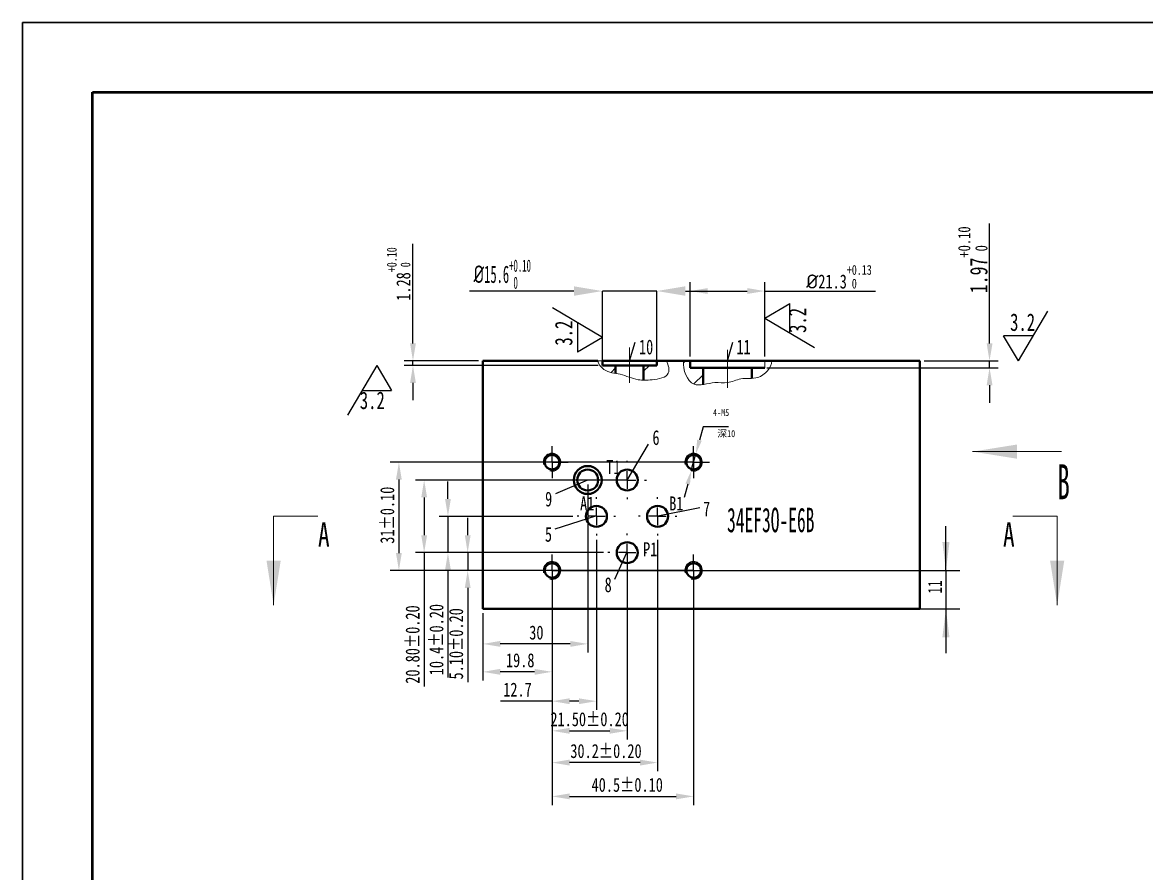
# Model space of a CAD drawing. Header units: millimetres. Extents: x 13 to 433, y -11 to 286.
# Drawn here: x 12.9 to 173.7, y 164.6 to 286.4 of the extents above; entities that cross this region are included whole.
import ezdxf

# ---------------------------------------------------------------- set-up
doc = ezdxf.new("R2010")
doc.units = ezdxf.units.MM
doc.header["$PDSIZE"] = -1
doc.linetypes.add('CENTERX2', pattern=[20.32, 12.7, -2.54, 2.54, -2.54])
doc.layers.add('10', color=7, linetype='Continuous')
doc.layers.add('5', color=7, linetype='Continuous')
doc.layers.add('总内框线', color=7, linetype='Continuous', lineweight=50)
doc.layers.add('总外框线', color=7, linetype='Continuous', lineweight=30)
doc.styles.add('SLDTEXTSTYLE4', font='TXT', dxfattribs={"width": 0.7})
doc.styles.get("Standard").update_dxf_attribs({"font": '', "height": 2})
doc.styles.get('Standard').set_extended_font_data('HYSWLongFangSong')
doc.dimstyles.new('ISO-25', dxfattribs={"dimtxt": 2, "dimasz": 2.5, "dimexe": 1.25, "dimexo": 0.625, "dimtad": 1, "dimlfac": 2, "dimdsep": 46, "dimtxsty": 'Standard', "dimcen": 2.5, "dimadec": 0, "dimazin": 0, "dimtfac": 1, "dimtmove": 0, "dimatfit": 3, "dimfxl": 1, "dimarcsym": 0})
doc.dimstyles.new('SLDDIMSTYLE11', dxfattribs={"dimtxt": 0.18, "dimasz": 4.08, "dimexe": 0, "dimexo": 0.0625, "dimgap": 0, "dimtad": 0, "dimtih": 1, "dimtoh": 1, "dimdec": 0, "dimrnd": 1e-09, "dimzin": 0, "dimdsep": 46, "dimtxsty": 'Standard', "dimblk1": 'NONE', "dimblk2": 'NONE', "dimsah": 1, "dimcen": 0.09, "dimadec": 0, "dimazin": 0, "dimtfac": 4.08, "dimtdec": 0, "dimtofl": 0, "dimtmove": 0, "dimatfit": 3, "dimldrblk": 'NONE', "dimfxl": 1, "dimfrac": 2, "dimtolj": 1, "dimtzin": 0, "dimarcsym": 0})
doc.dimstyles.new('SLDDIMSTYLE2', dxfattribs={"dimtxt": 2.5, "dimasz": 4.08, "dimexe": 0, "dimexo": 0.0625, "dimtad": 2, "dimlfac": 2, "dimrnd": 1e-09, "dimzin": 4, "dimdsep": 46, "dimtxsty": 'SLDTEXTSTYLE4', "dimsah": 1, "dimcen": 0.09, "dimadec": 0, "dimazin": 1, "dimtol": 1, "dimtp": 0.11, "dimtfac": 1, "dimtmove": 0, "dimatfit": 0, "dimfxl": 1, "dimfrac": 2, "dimtolj": 1, "dimarcsym": 0})
doc.dimstyles.new('SLDDIMSTYLE5', dxfattribs={"dimtxt": 2, "dimasz": 4.08, "dimexe": 0, "dimexo": 0.0625, "dimgap": 0.5, "dimtad": 2, "dimlfac": 2, "dimrnd": 1e-09, "dimzin": 12, "dimdsep": 46, "dimtxsty": 'SLDTEXTSTYLE4', "dimsah": 1, "dimcen": 0.09, "dimadec": 0, "dimazin": 3, "dimtfac": 1, "dimtmove": 0, "dimatfit": 0, "dimfxl": 1, "dimfrac": 2, "dimtolj": 1, "dimtzin": 12, "dimarcsym": 0})

# ---------------------------------------------------------------- blocks, each defined once
blk = doc.blocks.new('_D')
at = {"layer": '10', "color": 0, "lineweight": -2, "transparency": 16777216}
for p, q in [((108.3, 223.47), (65.51, 223.47)), ((66.76, 220.97), (66.76, 210.47)), ((108.3, 207.97), (65.51, 207.97))]:
    blk.add_line(p, q, dxfattribs=at)
at = {"layer": '10', "color": 0, "transparency": 16777216}
for points in [[(66.34, 220.97), (67.17, 220.97), (66.76, 223.47)], [(66.34, 210.47), (67.17, 210.47), (66.76, 207.97)]]:
    blk.add_solid(points, dxfattribs=at)
at = {"layer": 'Defpoints', "color": 0, "transparency": 16777216}
for p in [(108.92, 223.47), (66.76, 207.97), (108.92, 207.97)]:
    blk.add_point(p, dxfattribs=at)
at = {"layer": '10', "color": 0, "transparency": 16777216, "insert": (64.09, 215.88), "char_height": 2, "attachment_point": 2, "rotation": 90}
blk.add_mtext('31%%P0.10', dxfattribs=at)
blk = doc.blocks.new('_D_1')
at = {"layer": '10', "color": 0, "lineweight": -2, "transparency": 16777216}
for p, q in [((98.8, 220.92), (69.12, 220.92)), ((70.37, 218.42), (70.37, 213.02)), ((96.05, 210.52), (69.12, 210.52)), ((70.37, 210.52), (70.37, 191.37))]:
    blk.add_line(p, q, dxfattribs=at)
at = {"layer": '10', "color": 0, "transparency": 16777216}
for points in [[(69.96, 218.42), (70.79, 218.42), (70.37, 220.92)], [(69.96, 213.02), (70.79, 213.02), (70.37, 210.52)]]:
    blk.add_solid(points, dxfattribs=at)
at = {"layer": 'Defpoints', "color": 0, "transparency": 16777216}
for p in [(99.42, 220.92), (70.37, 210.52), (96.67, 210.52)]:
    blk.add_point(p, dxfattribs=at)
at = {"layer": '10', "color": 0, "transparency": 16777216, "insert": (67.71, 197.37), "char_height": 2, "attachment_point": 2, "rotation": 90}
blk.add_mtext('20.80±0.20', dxfattribs=at)
blk = doc.blocks.new('_D_2')
at = {"layer": '10', "color": 0, "lineweight": -2, "transparency": 16777216}
for p, q in [((91.79, 247.97), (76.88, 247.97)), ((95.87, 238.03), (95.87, 247.97)), ((103.67, 247.97), (95.87, 247.97)), ((103.67, 238.03), (103.67, 247.97)), ((107.75, 247.97), (111.83, 247.97))]:
    blk.add_line(p, q, dxfattribs=at)
at = {"layer": '10', "color": 0, "transparency": 16777216}
for points in [[(91.79, 248.65), (91.79, 247.29), (95.87, 247.97)], [(107.75, 248.65), (107.75, 247.29), (103.67, 247.97)]]:
    blk.add_solid(points, dxfattribs=at)
at = {"layer": 'Defpoints', "color": 0, "transparency": 16777216}
for p in [(103.67, 247.97), (95.87, 237.97), (103.67, 237.97)]:
    blk.add_point(p, dxfattribs=at)
at = {"layer": '10', "color": 0, "transparency": 16777216, "insert": (81.55, 252.48), "char_height": 2.5, "attachment_point": 2, "style": 'SLDTEXTSTYLE4'}
blk.add_mtext('\\A1;{\\fISOCPEUR|b0|i0|c0|p34;%%C\\fHYSWLongFangSong|b0|i0|c134|p2;15.6\\H0.7x;\\S+0.10^  0;}', dxfattribs=at)
blk = doc.blocks.new('_D_3')
at = {"layer": '10', "color": 0, "lineweight": -2, "transparency": 16777216}
for p, q in [((108.45, 238.6), (108.45, 249.22)), ((110.95, 247.97), (116.6, 247.97)), ((119.1, 238.6), (119.1, 249.22)), ((119.1, 247.97), (134.96, 247.97))]:
    blk.add_line(p, q, dxfattribs=at)
at = {"layer": '10', "color": 0, "transparency": 16777216}
for points in [[(110.95, 248.39), (110.95, 247.55), (108.45, 247.97)], [(116.6, 248.39), (116.6, 247.55), (119.1, 247.97)]]:
    blk.add_solid(points, dxfattribs=at)
at = {"layer": 'Defpoints', "color": 0, "transparency": 16777216}
for p in [(119.1, 247.97), (108.45, 237.97), (119.1, 237.97)]:
    blk.add_point(p, dxfattribs=at)
at = {"layer": '10', "color": 0, "transparency": 16777216, "insert": (129.73, 251.7), "char_height": 2, "attachment_point": 2}
blk.add_mtext('{\\fISOCPEUR|b0|i0|c0|p34;%%C}21.3{\\H0.7x;\\S+0.13^  0;}', dxfattribs=at)
blk = doc.blocks.new('_D_4')
at = {"layer": '10', "color": 0, "lineweight": -2, "transparency": 16777216}
for p, q in [((151.27, 240.47), (151.27, 257.66)), ((119.42, 236.99), (152.52, 236.99)), ((141.9, 237.97), (152.52, 237.97)), ((151.27, 236.99), (151.27, 237.97)), ((151.27, 234.49), (151.27, 231.99))]:
    blk.add_line(p, q, dxfattribs=at)
at = {"layer": '10', "color": 0, "transparency": 16777216}
for points in [[(150.86, 240.47), (151.69, 240.47), (151.27, 237.97)], [(150.86, 234.49), (151.69, 234.49), (151.27, 236.99)]]:
    blk.add_solid(points, dxfattribs=at)
at = {"layer": 'Defpoints', "color": 0, "transparency": 16777216}
for p in [(118.79, 236.99), (141.27, 237.97), (151.27, 236.99)]:
    blk.add_point(p, dxfattribs=at)
at = {"layer": '10', "color": 0, "transparency": 16777216, "insert": (146.77, 252.44), "char_height": 2, "attachment_point": 2, "rotation": 90}
blk.add_mtext('{\\H1.25x;1.97\\H0.7x;\\S+0.10^  0;}', dxfattribs=at)
blk = doc.blocks.new('_D_5')
at = {"layer": '10', "color": 0, "lineweight": -2, "transparency": 16777216}
for p, q in [((68.77, 240.47), (68.77, 254.71)), ((78.15, 237.97), (67.52, 237.97)), ((95.25, 237.33), (67.52, 237.33)), ((68.77, 237.33), (68.77, 237.97)), ((68.77, 234.83), (68.77, 232.33))]:
    blk.add_line(p, q, dxfattribs=at)
at = {"layer": '10', "color": 0, "transparency": 16777216}
for points in [[(68.36, 240.47), (69.19, 240.47), (68.77, 237.97)], [(68.36, 234.83), (69.19, 234.83), (68.77, 237.33)]]:
    blk.add_solid(points, dxfattribs=at)
at = {"layer": 'Defpoints', "color": 0, "transparency": 16777216}
for p in [(68.77, 237.33), (78.77, 237.97), (95.87, 237.33)]:
    blk.add_point(p, dxfattribs=at)
at = {"layer": '10', "color": 0, "transparency": 16777216, "insert": (65.04, 250.41), "char_height": 2, "attachment_point": 2, "rotation": 90}
blk.add_mtext('1.28{\\H0.7x;\\S+0.10^  0 ;}', dxfattribs=at)
blk = doc.blocks.new('_D_6')
at = {"layer": '10', "color": 0, "lineweight": -2, "transparency": 16777216}
for p, q in [((73.78, 218.22), (73.78, 220.72)), ((91.65, 215.72), (72.53, 215.72)), ((73.78, 215.72), (73.78, 210.52)), ((96.05, 210.52), (72.53, 210.52)), ((73.78, 208.02), (73.78, 192.65))]:
    blk.add_line(p, q, dxfattribs=at)
at = {"layer": '10', "color": 0, "transparency": 16777216}
for points in [[(73.36, 218.22), (74.19, 218.22), (73.78, 215.72)], [(73.36, 208.02), (74.19, 208.02), (73.78, 210.52)]]:
    blk.add_solid(points, dxfattribs=at)
at = {"layer": 'Defpoints', "color": 0, "transparency": 16777216}
for p in [(92.27, 215.72), (73.78, 210.52), (96.67, 210.52)]:
    blk.add_point(p, dxfattribs=at)
at = {"layer": '10', "color": 0, "transparency": 16777216, "insert": (71.12, 198.07), "char_height": 2, "attachment_point": 2, "rotation": 90}
blk.add_mtext('10.4%%P0.20', dxfattribs=at)
blk = doc.blocks.new('_D_7')
at = {"layer": '10', "color": 0, "lineweight": -2, "transparency": 16777216}
for p, q in [((76.6, 213.02), (76.6, 215.52)), ((96.05, 210.52), (75.35, 210.52)), ((76.6, 210.52), (76.6, 207.97)), ((85.75, 207.97), (75.35, 207.97)), ((76.6, 205.47), (76.6, 191.98))]:
    blk.add_line(p, q, dxfattribs=at)
at = {"layer": '10', "color": 0, "transparency": 16777216}
for points in [[(76.19, 213.02), (77.02, 213.02), (76.6, 210.52)], [(76.19, 205.47), (77.02, 205.47), (76.6, 207.97)]]:
    blk.add_solid(points, dxfattribs=at)
at = {"layer": 'Defpoints', "color": 0, "transparency": 16777216}
for p in [(96.67, 210.52), (76.6, 207.97), (86.37, 207.97)]:
    blk.add_point(p, dxfattribs=at)
at = {"layer": '10', "color": 0, "transparency": 16777216, "insert": (73.94, 197.47), "char_height": 2, "attachment_point": 2, "rotation": 90}
blk.add_mtext('5.10%%P0.20', dxfattribs=at)
blk = doc.blocks.new('_D_8')
at = {"layer": '10', "transparency": 16777216}
for p, q in [((145.03, 207.97), (145.03, 214.32)), ((90.97, 207.97), (147.03, 207.97)), ((145.03, 207.97), (145.03, 202.47)), ((141.27, 202.47), (147.03, 202.47)), ((145.03, 202.47), (145.03, 196.12))]:
    blk.add_line(p, q, dxfattribs=at)
for points in [[(145.03, 207.97), (145.54, 212.05), (144.52, 212.05)], [(145.03, 202.47), (144.52, 198.39), (145.54, 198.39)]]:
    blk.add_solid(points, dxfattribs=at)
at = {"layer": '10', "transparency": 16777216, "insert": (142.45, 204.65), "char_height": 2, "attachment_point": 1, "rotation": 90, "style": 'SLDTEXTSTYLE4'}
blk.add_mtext('11', dxfattribs=at)
blk = doc.blocks.new('_D_9')
at = {"layer": '10', "color": 0, "lineweight": -2, "transparency": 16777216}
for p, q in [((88.67, 207.35), (88.67, 174.38)), ((108.92, 207.35), (108.92, 174.38)), ((91.17, 175.63), (106.42, 175.63))]:
    blk.add_line(p, q, dxfattribs=at)
at = {"layer": '10', "color": 0, "transparency": 16777216}
for points in [[(91.17, 176.05), (91.17, 175.21), (88.67, 175.63)], [(106.42, 176.05), (106.42, 175.21), (108.92, 175.63)]]:
    blk.add_solid(points, dxfattribs=at)
at = {"layer": 'Defpoints', "color": 0, "transparency": 16777216}
for p in [(88.67, 207.97), (108.92, 207.97), (108.92, 175.63)]:
    blk.add_point(p, dxfattribs=at)
at = {"layer": '10', "color": 0, "transparency": 16777216, "insert": (99.43, 178.29), "char_height": 2, "attachment_point": 2}
blk.add_mtext('40.5%%P0.10', dxfattribs=at)
blk = doc.blocks.new('_D_10')
at = {"layer": '10', "color": 0, "lineweight": -2, "transparency": 16777216}
for p, q in [((95.02, 212.35), (95.02, 188.01)), ((88.67, 205.05), (88.67, 188.01)), ((88.67, 189.26), (81.29, 189.26)), ((92.52, 189.26), (91.17, 189.26))]:
    blk.add_line(p, q, dxfattribs=at)
at = {"layer": '10', "color": 0, "transparency": 16777216}
for points in [[(91.17, 189.67), (91.17, 188.84), (88.67, 189.26)], [(92.52, 189.67), (92.52, 188.84), (95.02, 189.26)]]:
    blk.add_solid(points, dxfattribs=at)
at = {"layer": 'Defpoints', "color": 0, "transparency": 16777216}
for p in [(95.02, 212.97), (88.67, 205.67), (88.67, 189.26)]:
    blk.add_point(p, dxfattribs=at)
at = {"layer": '10', "color": 0, "transparency": 16777216, "insert": (83.73, 191.92), "char_height": 2, "attachment_point": 2}
blk.add_mtext('12.7', dxfattribs=at)
blk = doc.blocks.new('_D_12')
at = {"layer": '10', "color": 0, "lineweight": -2, "transparency": 16777216}
for p, q in [((103.77, 212.35), (103.77, 179.22)), ((88.67, 205.05), (88.67, 179.22)), ((101.27, 180.47), (91.17, 180.47))]:
    blk.add_line(p, q, dxfattribs=at)
at = {"layer": '10', "color": 0, "transparency": 16777216}
for points in [[(91.17, 180.89), (91.17, 180.05), (88.67, 180.47)], [(101.27, 180.89), (101.27, 180.05), (103.77, 180.47)]]:
    blk.add_solid(points, dxfattribs=at)
at = {"layer": 'Defpoints', "color": 0, "transparency": 16777216}
for p in [(103.77, 212.97), (88.67, 205.67), (88.67, 180.47)]:
    blk.add_point(p, dxfattribs=at)
at = {"layer": '10', "color": 0, "transparency": 16777216, "insert": (96.39, 183.13), "char_height": 2, "attachment_point": 2}
blk.add_mtext('30.2%%P0.20', dxfattribs=at)
blk = doc.blocks.new('_D_13')
at = {"layer": '10', "color": 0, "lineweight": -2, "transparency": 16777216}
for p, q in [((93.77, 220.3), (93.77, 196.21)), ((78.77, 201.85), (78.77, 196.21)), ((91.27, 197.46), (81.27, 197.46))]:
    blk.add_line(p, q, dxfattribs=at)
at = {"layer": '10', "color": 0, "transparency": 16777216}
for points in [[(81.27, 197.88), (81.27, 197.04), (78.77, 197.46)], [(91.27, 197.88), (91.27, 197.04), (93.77, 197.46)]]:
    blk.add_solid(points, dxfattribs=at)
at = {"layer": 'Defpoints', "color": 0, "transparency": 16777216}
for p in [(93.77, 220.92), (78.77, 202.47), (78.77, 197.46)]:
    blk.add_point(p, dxfattribs=at)
at = {"layer": '10', "color": 0, "transparency": 16777216, "insert": (86.43, 200.09), "char_height": 2, "attachment_point": 2}
blk.add_mtext('30', dxfattribs=at)
blk = doc.blocks.new('_D_14')
at = {"layer": '10', "color": 0, "lineweight": -2, "transparency": 16777216}
for p, q in [((88.67, 205.05), (88.67, 192.21)), ((78.77, 201.85), (78.77, 192.21)), ((86.17, 193.46), (81.27, 193.46))]:
    blk.add_line(p, q, dxfattribs=at)
at = {"layer": '10', "color": 0, "transparency": 16777216}
for points in [[(81.27, 193.88), (81.27, 193.04), (78.77, 193.46)], [(86.17, 193.88), (86.17, 193.04), (88.67, 193.46)]]:
    blk.add_solid(points, dxfattribs=at)
at = {"layer": 'Defpoints', "color": 0, "transparency": 16777216}
for p in [(88.67, 205.67), (78.77, 202.47), (78.77, 193.46)]:
    blk.add_point(p, dxfattribs=at)
at = {"layer": '10', "color": 0, "transparency": 16777216, "insert": (84.12, 196.12), "char_height": 2, "attachment_point": 2}
blk.add_mtext('19.8', dxfattribs=at)
blk = doc.blocks.new('SW_NOTE_0')
at = {"layer": '10', "color": 0, "insert": (0.51, 0.37), "char_height": 2.12, "attachment_point": 1, "style": 'SLDTEXTSTYLE4'}
blk.add_mtext('7', dxfattribs=at)
blk = doc.blocks.new('_NONE')
blk = doc.blocks.new('SW_NOTE_1')
at = {"layer": '10', "color": 0, "insert": (0.56, 0.36), "char_height": 2.12, "attachment_point": 1, "style": 'SLDTEXTSTYLE4'}
blk.add_mtext('6', dxfattribs=at)
blk = doc.blocks.new('SW_NOTE_2')
at = {"layer": '10', "color": 0, "insert": (-1.4, 0.34), "char_height": 2.12, "attachment_point": 1, "style": 'SLDTEXTSTYLE4'}
blk.add_mtext('5', dxfattribs=at)
blk = doc.blocks.new('SW_NOTE_3')
at = {"layer": '10', "color": 0, "insert": (-1.41, 0.33), "char_height": 2.12, "attachment_point": 1, "style": 'SLDTEXTSTYLE4'}
blk.add_mtext('8', dxfattribs=at)
blk = doc.blocks.new('SW_NOTE_4')
at = {"layer": '10', "color": 0, "insert": (-1.49, 0.33), "char_height": 2.12, "attachment_point": 1, "style": 'SLDTEXTSTYLE4'}
blk.add_mtext('9', dxfattribs=at)
blk = doc.blocks.new('SW_NOTE_5')
at = {"layer": '10', "color": 0, "insert": (0.56, 0.39), "char_height": 2.117, "attachment_point": 1, "style": 'SLDTEXTSTYLE4'}
blk.add_mtext('10', dxfattribs=at)
blk = doc.blocks.new('SW_NOTE_6')
at = {"layer": '10', "color": 0, "insert": (0.55, 0.39), "char_height": 2.117, "attachment_point": 1, "style": 'SLDTEXTSTYLE4'}
blk.add_mtext('11', dxfattribs=at)
blk = doc.blocks.new('SW_CENTERMARKSYMBOL_0')
at = {"layer": '10', "color": 0}
for p, q in [((0, 2.5), (0, 2.75)), ((-2.5, 0), (-2.75, 0)), ((0, 0), (-1.25, 0)), ((0, 0), (0, 1.25)), ((0, 0), (0, -1.25)), ((0, 0), (1.25, 0)), ((2.5, 0), (2.75, 0)), ((0, -2.5), (0, -2.75))]:
    blk.add_line(p, q, dxfattribs=at)
blk = doc.blocks.new('SW_CENTERMARKSYMBOL_1')
at = {"layer": '10', "color": 0}
for p, q in [((0, 2.5), (0, 2.75)), ((-2.5, 0), (-2.75, 0)), ((0, 0), (-1.25, 0)), ((0, 0), (0, 1.25)), ((0, 0), (0, -1.25)), ((0, 0), (1.25, 0)), ((2.5, 0), (2.75, 0)), ((0, -2.5), (0, -2.75))]:
    blk.add_line(p, q, dxfattribs=at)
blk = doc.blocks.new('SW_CENTERMARKSYMBOL_2')
at = {"layer": '10', "color": 0}
for p, q in [((0, 1.25), (0, 2.3)), ((-1.25, 0), (-2.3, 0)), ((0, 0), (-1.25, 0)), ((0, 0), (0, 1.25)), ((0, 0), (0, -1.25)), ((0, 0), (1.25, 0)), ((1.25, 0), (2.3, 0)), ((0, -1.25), (0, -2.3))]:
    blk.add_line(p, q, dxfattribs=at)
blk = doc.blocks.new('SW_CENTERMARKSYMBOL_3')
at = {"layer": '10', "color": 0}
for p, q in [((0, 1.25), (0, 2.3)), ((-1.25, 0), (-2.3, 0)), ((0, 0), (-1.25, 0)), ((0, 0), (0, 1.25)), ((0, 0), (0, -1.25)), ((0, 0), (1.25, 0)), ((1.25, 0), (2.3, 0)), ((0, -1.25), (0, -2.3))]:
    blk.add_line(p, q, dxfattribs=at)
blk = doc.blocks.new('SW_CENTERMARKSYMBOL_4')
at = {"layer": '10', "color": 0}
for p, q in [((0, 1.25), (0, 2.3)), ((-1.25, 0), (-2.3, 0)), ((0, 0), (-1.25, 0)), ((0, 0), (0, 1.25)), ((0, 0), (0, -1.25)), ((0, 0), (1.25, 0)), ((1.25, 0), (2.3, 0)), ((0, -1.25), (0, -2.3))]:
    blk.add_line(p, q, dxfattribs=at)
blk = doc.blocks.new('SW_CENTERMARKSYMBOL_5')
at = {"layer": '10', "color": 0}
for p, q in [((0, 1.25), (0, 2.3)), ((-1.25, 0), (-2.3, 0)), ((0, 0), (-1.25, 0)), ((0, 0), (0, 1.25)), ((0, 0), (0, -1.25)), ((0, 0), (1.25, 0)), ((1.25, 0), (2.3, 0)), ((0, -1.25), (0, -2.3))]:
    blk.add_line(p, q, dxfattribs=at)
blk = doc.blocks.new('SW_CENTERMARKSYMBOL_6')
at = {"layer": '10', "color": 0}
for p, q in [((0, 2.5), (0, 2.75)), ((-2.5, 0), (-2.75, 0)), ((0, 0), (-1.25, 0)), ((0, 0), (0, 1.25)), ((0, 0), (0, -1.25)), ((0, 0), (1.25, 0)), ((2.5, 0), (2.75, 0)), ((0, -2.5), (0, -2.75))]:
    blk.add_line(p, q, dxfattribs=at)
blk = doc.blocks.new('SW_CENTERMARKSYMBOL_7')
at = {"layer": '10', "color": 0}
for p, q in [((0, 2.5), (0, 2.75)), ((-2.5, 0), (-2.75, 0)), ((0, 0), (-1.25, 0)), ((0, 0), (0, 1.25)), ((0, 0), (0, -1.25)), ((0, 0), (1.25, 0)), ((2.5, 0), (2.75, 0)), ((0, -2.5), (0, -2.75))]:
    blk.add_line(p, q, dxfattribs=at)
blk = doc.blocks.new('SW_SFSYMBOL_0')
at = {"layer": '10', "color": 0}
for p, q in [((3.57, 1.18), (-3.57, 5.39)), ((0, 3.29), (0, -0.93)), ((3.57, 1.18), (0, -0.93))]:
    blk.add_line(p, q, dxfattribs=at)
at = {"layer": '10', "color": 0, "insert": (-3.22, 0), "char_height": 2.5, "attachment_point": 1, "rotation": 90, "style": 'SLDTEXTSTYLE4'}
blk.add_mtext('3.2', dxfattribs=at)
blk = doc.blocks.new('SW_SFSYMBOL_1')
at = {"layer": '10', "color": 0}
for p, q in [((-6.66, 2.11), (-3.09, 4.21)), ((-3.09, 0), (-3.09, 4.21)), ((-6.66, 2.11), (0.48, -2.11))]:
    blk.add_line(p, q, dxfattribs=at)
at = {"layer": '10', "color": 0, "insert": (-3.22, 0), "char_height": 2.5, "attachment_point": 1, "rotation": 90, "style": 'SLDTEXTSTYLE4'}
blk.add_mtext('3.2', dxfattribs=at)
blk = doc.blocks.new('SW_SFSYMBOL_2')
at = {"layer": '10', "color": 0}
for p, q in [((2.44, 6.97), (-1.78, -0.17)), ((2.44, 6.97), (4.54, 3.4)), ((0.33, 3.4), (4.54, 3.4))]:
    blk.add_line(p, q, dxfattribs=at)
at = {"layer": '10', "color": 0, "insert": (0, 3.22), "char_height": 2.5, "attachment_point": 1, "style": 'SLDTEXTSTYLE4'}
blk.add_mtext('3.2', dxfattribs=at)
blk = doc.blocks.new('SW_SFSYMBOL_3')
at = {"layer": '10', "color": 0}
for p, q in [((1.18, -3.57), (5.39, 3.57)), ((1.18, -3.57), (-0.93, 0)), ((3.29, 0), (-0.93, 0))]:
    blk.add_line(p, q, dxfattribs=at)
at = {"layer": '10', "color": 0, "insert": (0, 3.22), "char_height": 2.5, "attachment_point": 1, "style": 'SLDTEXTSTYLE4'}
blk.add_mtext('3.2', dxfattribs=at)
blk = doc.blocks.new('*D128')
at = {"color": 0, "lineweight": -2, "transparency": 16777216}
for p, q in [((110.28, 228.54), (109.77, 226.61)), ((113.92, 228.54), (110.28, 228.54)), ((108.6, 222.26), (109.25, 224.68)), ((108.08, 220.33), (107.57, 218.4))]:
    blk.add_line(p, q, dxfattribs=at)
at = {"color": 0, "transparency": 16777216}
for points in [[(109.44, 226.7), (110.09, 226.52), (109.25, 224.68)], [(107.76, 220.42), (108.4, 220.25), (108.6, 222.26)]]:
    blk.add_solid(points, dxfattribs=at)
at = {"layer": 'Defpoints', "color": 0, "transparency": 16777216}
for p in [(109.25, 224.68), (108.6, 222.26)]:
    blk.add_point(p, dxfattribs=at)
at = {"color": 0, "transparency": 16777216, "insert": (112.86, 230.57), "char_height": 2, "attachment_point": 5}
blk.add_mtext('{\\H0.5x;4-M5}', dxfattribs=at)
blk = doc.blocks.new('*D137')
at = {"color": 0, "lineweight": -2, "transparency": 16777216}
for p, q in [((99.42, 209.9), (99.42, 183.77)), ((88.67, 201.85), (88.67, 183.77)), ((91.17, 185.02), (96.92, 185.02))]:
    blk.add_line(p, q, dxfattribs=at)
at = {"color": 0, "transparency": 16777216}
for points in [[(91.17, 185.43), (91.17, 184.6), (88.67, 185.02)], [(96.92, 185.43), (96.92, 184.6), (99.42, 185.02)]]:
    blk.add_solid(points, dxfattribs=at)
at = {"layer": 'Defpoints', "color": 0, "transparency": 16777216}
for p in [(99.42, 210.52), (88.67, 202.47), (99.42, 185.02)]:
    blk.add_point(p, dxfattribs=at)
at = {"color": 0, "transparency": 16777216, "insert": (94.05, 187.68), "char_height": 2, "attachment_point": 2}
blk.add_mtext('21.50±0.20', dxfattribs=at)

msp = doc.modelspace()

# ---------------------------------------------------------------- hatches: boundary and pattern name
at = {"linetype": 'Continuous', "lineweight": 0}
h = msp.add_hatch(dxfattribs=at)
h.set_pattern_fill('ANSI31', angle=3e-322, style=0)
edge = h.paths.add_edge_path(flags=0)
edge.add_line((95.8741, 237.9709), (95.2421, 237.9709))
edge.add_spline(control_points=[(95.2421, 237.9709), (95.2694, 237.5311), (96.1241, 236.4756), (97.1895, 236.2809), (97.7741, 236.1764)], knot_values=[0, 0, 0, 0, 0.06206697, 0.13590499, 0.13590499, 0.13590499, 0.13590499], weights=[1, 1, 1, 1, 1], degree=3, periodic=0)
edge.add_line((97.7741, 236.1764), (97.7741, 237.3309))
edge.add_line((97.7741, 237.3309), (95.8741, 237.3309))
edge.add_line((95.8741, 237.3309), (95.8741, 237.9709))
h = msp.add_hatch(dxfattribs=at)
h.set_pattern_fill('ANSI31', angle=3e-322, style=0)
edge = h.paths.add_edge_path(flags=0)
edge.add_line((105.0776, 237.9709), (103.6741, 237.9709))
edge.add_line((103.6741, 237.9709), (103.6741, 237.3309))
edge.add_line((103.6741, 237.3309), (101.7741, 237.3309))
edge.add_line((101.7741, 237.3309), (101.7741, 235.2002))
edge.add_spline(control_points=[(101.7741, 235.2002), (102.1547, 235.1949), (103.3972, 235.2928), (105.8048, 235.6957), (105.3125, 237.347), (105.0776, 237.9709)], knot_values=[0.30909234, 0.30909234, 0.30909234, 0.30909234, 0.35792065, 0.46204956, 0.53618884, 0.53618884, 0.53618884, 0.53618884], weights=[1, 1, 1, 1, 1, 1], degree=3, periodic=0)
h = msp.add_hatch(dxfattribs=at)
h.set_pattern_fill('ANSI31', angle=3e-322, style=0)
edge = h.paths.add_edge_path(flags=0)
edge.add_line((108.4491, 237.9709), (107.5032, 237.9709))
edge.add_spline(control_points=[(107.5032, 237.9709), (107.3659, 236.6622), (108.1999, 234.4453), (109.8106, 234.5163), (110.2741, 234.5874)], knot_values=[0, 0, 0, 0, 0.11534453, 0.1586361, 0.1586361, 0.1586361, 0.1586361], weights=[1, 1, 1, 1, 1], degree=3, periodic=0)
edge.add_line((110.2741, 234.5874), (110.2741, 236.9859))
edge.add_line((110.2741, 236.9859), (108.4491, 236.9859))
edge.add_line((108.4491, 236.9859), (108.4491, 237.9709))
h = msp.add_hatch(dxfattribs=at)
h.set_pattern_fill('ANSI31', angle=3e-322, style=0)
edge = h.paths.add_edge_path(flags=0)
edge.add_line((120.1356, 237.9709), (119.0991, 237.9709))
edge.add_line((119.0991, 237.9709), (119.0991, 236.9859))
edge.add_line((119.0991, 236.9859), (117.2741, 236.9859))
edge.add_line((117.2741, 236.9859), (117.2741, 235.4611))
edge.add_spline(control_points=[(117.2741, 235.4611), (117.5581, 235.4759), (118.8744, 235.6459), (120.0892, 236.9977), (120.1356, 237.9709)], knot_values=[0.38051785, 0.38051785, 0.38051785, 0.38051785, 0.40745982, 0.50601216, 0.50601216, 0.50601216, 0.50601216], weights=[1, 1, 1, 1, 1], degree=3, periodic=0)

# ---------------------------------------------------------------- linework, layer by layer
at = {"color": 7, "linetype": 'Continuous', "lineweight": 40}
for p, q in [((95.2421, 237.9708), (78.7742, 237.9708)), ((78.7742, 237.9708), (78.7742, 202.4709)), ((95.8741, 237.9708), (95.8741, 237.3309)), ((103.6741, 237.9708), (95.8741, 237.9708)), ((97.7741, 237.3309), (95.8741, 237.3309)), ((97.7741, 237.3309), (97.7741, 236.1764)), ((97.7741, 237.3309), (101.7741, 237.3309)), ((101.7741, 235.2002), (101.7741, 237.3309)), ((103.6741, 237.3309), (101.7741, 237.3309)), ((103.6741, 237.3309), (103.6741, 237.9708)), ((105.0776, 237.9708), (103.6741, 237.9708)), ((107.5032, 237.9708), (105.0776, 237.9708)), ((108.4491, 237.9708), (107.5032, 237.9708)), ((108.4491, 237.9708), (108.4491, 236.9858)), ((119.0991, 237.9708), (108.4491, 237.9708)), ((110.2741, 236.9858), (108.4491, 236.9858)), ((110.2741, 236.9858), (110.2741, 234.5874)), ((117.2741, 236.9858), (110.2741, 236.9858)), ((117.2741, 235.4611), (117.2741, 236.9858)), ((119.0991, 236.9858), (117.2741, 236.9858)), ((120.1356, 237.9708), (119.0991, 237.9708)), ((141.2741, 237.9708), (120.1356, 237.9708)), ((141.2741, 237.9708), (141.2741, 202.4709)), ((141.2741, 202.4709), (78.7742, 202.4709))]:
    msp.add_line(p, q, dxfattribs=at)
at = {"color": 7, "linetype": 'Continuous', "lineweight": 15}
for p, q in [((95.8741, 237.9708), (95.2421, 237.9708)), ((119.0991, 236.9858), (119.0991, 237.9708))]:
    msp.add_line(p, q, dxfattribs=at)
at = {"color": 7, "linetype": 'Continuous', "lineweight": 0}
for p, q in [((161.5495, 224.9834), (148.8495, 224.9834)), ((48.8332, 215.7209), (48.8332, 203.0209)), ((160.947, 215.7209), (160.947, 203.0209))]:
    msp.add_line(p, q, dxfattribs=at)
at = {"color": 7, "lineweight": 0}
for p, q in [((48.8332, 215.7209), (55.1832, 215.7209)), ((160.947, 215.7209), (154.597, 215.7209))]:
    msp.add_line(p, q, dxfattribs=at)
at = {"color": 7, "linetype": 'Continuous', "lineweight": 40}
for centre, radius in [((88.6741, 223.4709), 1.05), ((108.9241, 223.4709), 1.05), ((93.7741, 220.9209), 2), ((93.7741, 220.9209), 1.5), ((99.4241, 220.9209), 1.5), ((95.0241, 215.7209), 1.5), ((103.7741, 215.7209), 1.5), ((99.4241, 210.5209), 1.5), ((88.6741, 207.9709), 1.05), ((108.9241, 207.9709), 1.05)]:
    msp.add_circle(centre, radius, dxfattribs=at)
at = {"color": 7, "linetype": 'Continuous'}
for centre in [(88.6741, 223.4709), (108.9241, 223.4709), (88.6741, 207.9709), (108.9241, 207.9709)]:
    msp.add_arc(centre, 1.25, 255, 195, dxfattribs=at)
at = {"color": 7, "linetype": 'Continuous', "lineweight": 0}
for points, knots in [([(95.2421, 237.9709), (95.2694, 237.5311), (96.2945, 236.2651), (98.5284, 236.2186), (100.7669, 235.1168), (103.0265, 235.2308), (105.8048, 235.6957), (105.3125, 237.347), (105.0776, 237.9709)], [0, 0, 0, 0, 0.062066969, 0.16300517, 0.274130223, 0.35792065, 0.462049556, 0.536188839, 0.536188839, 0.536188839, 0.536188839]), ([(107.5032, 237.9709), (107.3659, 236.6622), (108.4688, 233.7308), (111.6033, 235.0925), (113.843, 234.6487), (115.8007, 235.6849), (118.3834, 235.0996), (120.0892, 236.9977), (120.1356, 237.9709)], [0, 0, 0, 0, 0.115344527, 0.209769237, 0.267202049, 0.329801829, 0.407459821, 0.506012159, 0.506012159, 0.506012159, 0.506012159])]:
    msp.add_open_spline(points, degree=3, knots=knots, dxfattribs=at)
at = {"color": 7, "linetype": 'Continuous', "lineweight": 15}
msp.add_open_spline([(93.5257, 215.6532), (93.5287, 215.6983), (93.5287, 215.7434), (93.5257, 215.7885)], degree=3, dxfattribs=at)
at = {"color": 7, "linetype": 'Continuous', "lineweight": 0}
for points in [[(148.8495, 224.9834), (155.1995, 225.9994), (155.1995, 223.9674)], [(48.8332, 203.0209), (49.8492, 209.3709), (47.8172, 209.3709)], [(160.947, 203.0209), (161.963, 209.3709), (159.931, 209.3709)]]:
    msp.add_solid(points, dxfattribs=at)
at = {"layer": '10', "linetype": 'CENTERX2', "lineweight": 0}
for p, q in [((99.7741, 234.8311), (99.7741, 239.9116)), ((113.7741, 234.1019), (113.7741, 239.5662))]:
    msp.add_line(p, q, dxfattribs=at)
at = {"layer": '5'}
for p, q in [((12.8997, -10.5846), (12.8997, 286.4154)), ((12.8997, 286.4154), (432.8997, 286.4154)), ((22.8997, -0.5846), (22.8997, 276.4154)), ((22.8997, 276.4154), (422.8997, 276.4154))]:
    msp.add_line(p, q, dxfattribs=at)
at = {"layer": '总内框线'}
for p, q in [((22.8997, -0.5846), (22.8997, 276.4154)), ((22.8997, 276.4154), (422.8997, 276.4154))]:
    msp.add_line(p, q, dxfattribs=at)
at = {"layer": '总外框线'}
for p, q in [((12.8997, -10.5846), (12.8997, 286.4154)), ((12.8997, 286.4154), (432.8997, 286.4154))]:
    msp.add_line(p, q, dxfattribs=at)

# ---------------------------------------------------------------- block references
at = {"layer": '10'}
for name, p in [('SW_SFSYMBOL_1', (125.7641, 241.978)), ('SW_SFSYMBOL_0', (92.3029, 240.1562)), ('SW_SFSYMBOL_3', (154.2147, 241.5421)), ('SW_NOTE_5', (100.5686, 240.6349)), ('SW_NOTE_6', (114.5169, 240.6349)), ('SW_SFSYMBOL_2', (61.1667, 230.3565)), ('SW_NOTE_1', (102.4809, 227.699)), ('SW_CENTERMARKSYMBOL_4', (88.6741, 223.4709)), ('SW_CENTERMARKSYMBOL_5', (108.9241, 223.4709)), ('SW_CENTERMARKSYMBOL_7', (99.4241, 220.9209)), ('SW_NOTE_4', (89.1706, 218.9251)), ('SW_CENTERMARKSYMBOL_1', (95.0241, 215.7209)), ('SW_CENTERMARKSYMBOL_0', (103.7741, 215.7209)), ('SW_NOTE_0', (109.7722, 217.4802)), ('SW_NOTE_2', (89.0581, 213.8633)), ('SW_CENTERMARKSYMBOL_6', (99.4241, 210.5209)), ('SW_CENTERMARKSYMBOL_3', (88.6741, 207.9709)), ('SW_CENTERMARKSYMBOL_2', (108.9241, 207.9709)), ('SW_NOTE_3', (97.607, 206.6642))]:
    msp.add_blockref(name, p, dxfattribs=at)

# ---------------------------------------------------------------- texts
at = {"attachment_point": 1}
for s, width, gutter_width, insert, char_height in [('{\\fSimSun|b0|i0|c134|p2;深}10', 4.424117, 17.5, (112.3227, 228.0642), 1), ('{\\fHYSWLongFangSong|b0|i0|c134|p2;T1}', 9.167789, 28.4552, (96.4259, 223.7629), 2), ('{\\fHYSWLongFangSong|b0|i0|c134|p2;A1}', 15.355617, 28.4552, (92.6837, 218.5629), 2), ('{\\fHYSWLongFangSong|b0|i0|c134|p2;B1}', 9.167789, 28.4552, (105.4393, 218.5629), 2), ('{\\fHYSWLongFangSong|b0|i0|c134|p2;P1}', 15.355617, 28.4552, (101.6981, 212.0167), 2)]:
    msp.add_mtext_dynamic_manual_height_columns(s, width=width, gutter_width=gutter_width, heights=[0], dxfattribs=dict(at, insert=insert, char_height=char_height))
at = {"color": 7, "linetype": 'Continuous', "style": 'SLDTEXTSTYLE4'}
for s, insert, char_height, attachment_point in [('{\\fHYSWLongFangSong|b0|i0|c134|p2;B}', (162.7518, 223.1715), 5, 3), ('A', (55.1832, 214.8548), 3.5, 1), ('A', (153.2003, 214.8548), 3.5, 1)]:
    msp.add_mtext(s, dxfattribs=dict(at, insert=insert, char_height=char_height, attachment_point=attachment_point))
at = {"layer": '10', "insert": (113.717, 216.9501), "char_height": 3.5, "attachment_point": 1, "style": 'SLDTEXTSTYLE4'}
msp.add_mtext('{\\fHYSWLongFangSong|b0|i0|c134|p2;34EF3O-E6B}', dxfattribs=at)

# ---------------------------------------------------------------- dimensions: what is measured, and where the dimension line sits
dim = msp.add_diameter_dim_2p(p1=(108.6006, 222.2634), p2=(109.2477, 224.6783), text='{\\H0.5x;4-M5}', dimstyle='ISO-25', override={"dimtxt": 2, "dimasz": 2, "dimexe": 2, "dimexo": 0, "dimgap": 1.524, "dimtih": 1, "dimtoh": 1, "dimlfac": 2, "dimzin": 0, "dimadec": 2, "dimtzin": 0})
dim.commit()
dim.dimension.update_dxf_attribs({"geometry": '*D128', "text_midpoint": (112.8622, 230.566)})
dim = msp.add_linear_dim(base=(99.4241, 185.0156), p1=(88.6741, 202.4709), p2=(99.4241, 210.5209), text='21.50±0.20', dimstyle='ISO-25')
dim.commit()
dim.dimension.update_dxf_attribs({"geometry": '*D137', "text_midpoint": (94.0491, 185.0156), "dimtype": 160})
at = {"layer": '10'}
for base, p1, p2, text, picture, middle in [((151.2741, 236.9859), (141.2741, 237.9709), (118.7927, 236.9859), '{\\H1.25x;<>\\H0.7x;\\S+0.10^  0;}', '_D_4', (151.2741, 252.4434)), ((68.7741, 237.3309), (78.7741, 237.9709), (95.8741, 237.3309), '<>{\\H0.7x;\\S+0.10^  0 ;}', '_D_5', (68.7741, 250.4122)), ((66.7555, 207.9709), (108.9241, 223.4709), (108.9241, 207.9709), '<>%%P0.10', '_D', (66.7555, 215.8805)), ((70.3728, 210.5209), (99.4241, 220.9209), (96.6741, 210.5209), '20.80±0.20', '_D_1', (70.3728, 197.3742)), ((73.7775, 210.5209), (92.2741, 215.7209), (96.6741, 210.5209), '10.4%%P0.20', '_D_6', (73.7775, 198.0684)), ((76.6022, 207.9709), (96.6741, 210.5209), (86.3741, 207.9709), '5.10%%P0.20', '_D_7', (76.6022, 197.4745))]:
    dim = msp.add_linear_dim(base=base, p1=p1, p2=p2, angle=90, text=text, dimstyle='ISO-25', dxfattribs=at)
    dim.commit()
    dim.dimension.update_dxf_attribs({"geometry": picture, "text_midpoint": middle, "dimtype": 160})
for base, p1, p2, text, dimstyle, picture, middle in [((103.6741, 247.9709), (95.8741, 237.9709), (103.6741, 237.9709), '{\\fISOCPEUR|b0|i0|c0|p34;%%C\\fHYSWLongFangSong|b0|i0|c134|p2;15.6\\H0.7x;\\S+0.10^  0;}', 'SLDDIMSTYLE2', '_D_2', (81.5475, 247.9709)), ((119.0991, 247.9709), (108.4491, 237.9709), (119.0991, 237.9709), '{\\fISOCPEUR|b0|i0|c0|p34;%%C}<>{\\H0.7x;\\S+0.13^  0;}', 'ISO-25', '_D_3', (129.7262, 247.9709)), ((88.6741, 180.4709), (103.7741, 212.9709), (88.6741, 205.6709), '30.2%%P0.20', 'ISO-25', '_D_12', (96.3866, 180.4709)), ((108.9241, 175.6292), (88.6741, 207.9709), (108.9241, 207.9709), '40.5%%P0.10', 'ISO-25', '_D_9', (99.4285, 175.6292))]:
    dim = msp.add_linear_dim(base=base, p1=p1, p2=p2, text=text, dimstyle=dimstyle, dxfattribs=at)
    dim.commit()
    dim.dimension.update_dxf_attribs({"geometry": picture, "text_midpoint": middle, "dimtype": 160})
for base, p1, p2, picture, middle in [((78.7741, 197.4609), (93.7741, 220.9209), (78.7741, 202.4709), '_D_13', (86.4286, 197.4609)), ((88.6741, 189.2558), (95.0241, 212.9709), (88.6741, 205.6709), '_D_10', (83.7324, 189.2558)), ((78.7741, 193.4596), (88.6741, 205.6709), (78.7741, 202.4709), '_D_14', (84.1222, 193.4596))]:
    dim = msp.add_linear_dim(base=base, p1=p1, p2=p2, dimstyle='ISO-25', dxfattribs=at)
    dim.commit()
    dim.dimension.update_dxf_attribs({"geometry": picture, "text_midpoint": middle, "dimtype": 160})
dim = msp.add_linear_dim(base=(145.0311, 202.4709), p1=(90.9741, 207.9709), p2=(141.2741, 202.4709), angle=90, dimstyle='SLDDIMSTYLE5', dxfattribs=at)
dim.commit()
dim.dimension.update_dxf_attribs({"geometry": '_D_8', "text_midpoint": (145.0311, 205.5276), "dimtype": 160})

# ---------------------------------------------------------------- leaders
at = {"layer": '10', "has_arrowhead": 0}
for points in [[(99.7741, 237.965), (100.5686, 240.6349)], [(113.7741, 237.9944), (114.5169, 240.6349)], [(99.4241, 220.9209), (102.4809, 226.0668)], [(93.7488, 220.9209), (89.1706, 218.9251)], [(94.9023, 215.7511), (89.0581, 213.8633)], [(103.8216, 215.7687), (109.8391, 216.9714)], [(99.3421, 210.476), (97.607, 206.6642)]]:
    msp.add_leader(points, dimstyle='SLDDIMSTYLE11', dxfattribs=at)

doc.saveas('drawing.dxf')
